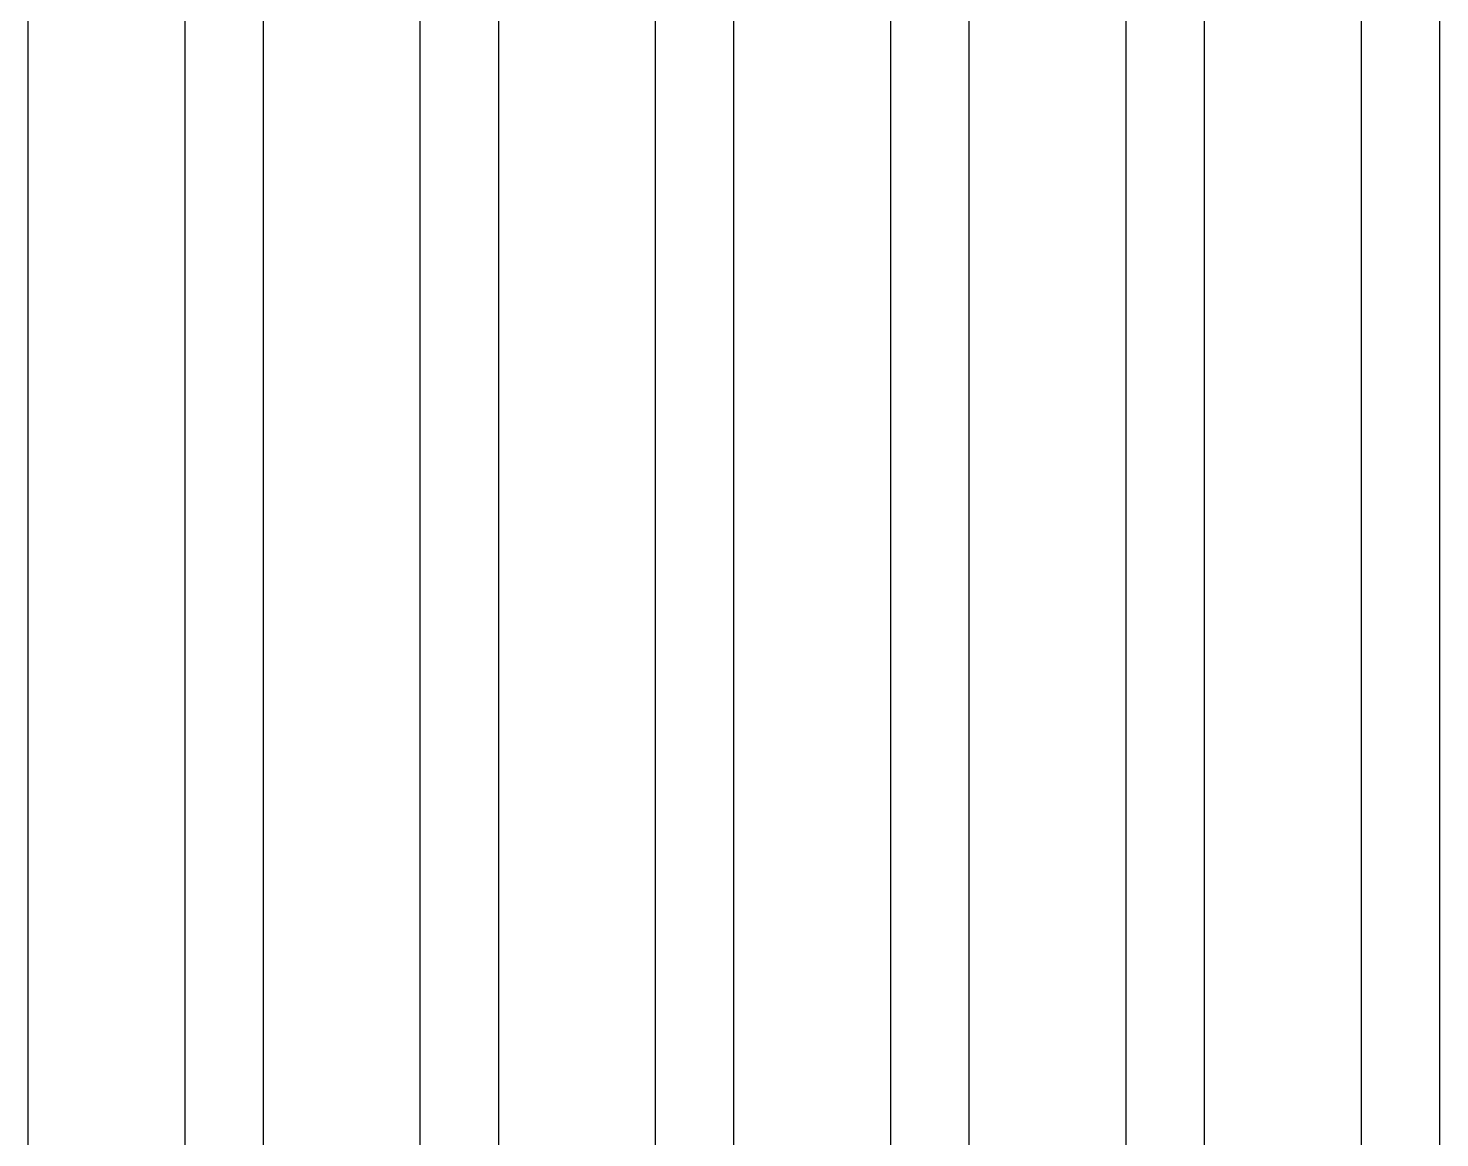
# Model space of a CAD drawing. Header units: millimetres. Extents: x 1417 to 35090, y -5751 to 14938.
# Drawn here: x 3556 to 4470, y -4313 to -3594 of the extents above; entities that cross this region are included whole.
import ezdxf

# ---------------------------------------------------------------- set-up
doc = ezdxf.new("R2010")
doc.units = ezdxf.units.MM

msp = doc.modelspace()

# ---------------------------------------------------------------- linework, layer by layer
at = {"linetype": 'Continuous'}
for p, q in [((3556, -5750.87), (3556, -2925.36)), ((3657.6, -5750.87), (3657.6, -2925.36)), ((3708.4, -5750.87), (3708.4, -2925.36)), ((3810, -5750.87), (3810, -2925.36)), ((3860.8, -5750.87), (3860.8, -2925.36)), ((3962.4, -5750.87), (3962.4, -2925.36)), ((4013.2, -5750.87), (4013.2, -2925.36)), ((4114.8, -5750.87), (4114.8, -2925.36)), ((4165.6, -5750.87), (4165.6, -2925.36)), ((4267.2, -5750.87), (4267.2, -2925.36)), ((4318, -5750.87), (4318, -2925.36)), ((4419.6, -5750.87), (4419.6, -2925.36)), ((4470.4, -5750.87), (4470.4, -2925.36))]:
    msp.add_line(p, q, dxfattribs=at)

doc.saveas('drawing.dxf')
